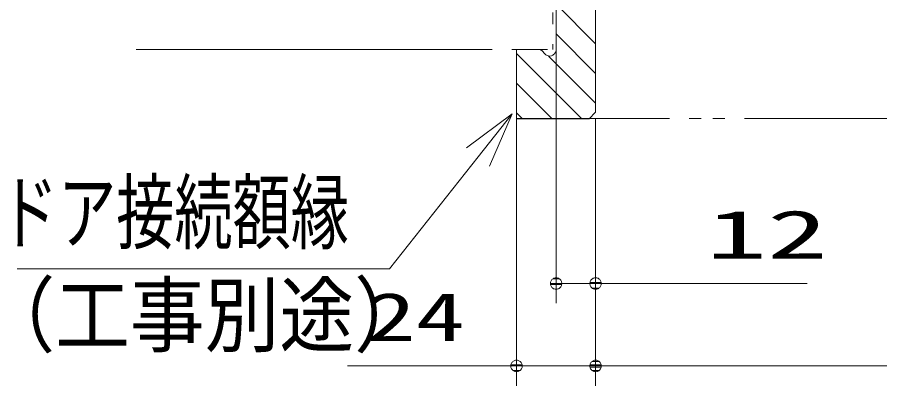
# Model space of a CAD drawing. Units: millimetres on the paper. Extents: x -305 to 305, y -152 to 152.
# Drawn here: x -76.89 to -33.28, y -11.52 to 7.1 of the extents above; entities that cross this region are included whole.
import ezdxf
from ezdxf.enums import TextEntityAlignment as Align

# ---------------------------------------------------------------- set-up
doc = ezdxf.new("R2010")
doc.units = ezdxf.units.MM
doc.linetypes.add('LONG_DOUBLE_CHAIN', pattern=[21.8, 18, -1, 0.6, -0.6, 0.6, -1])
doc.layers.add('0-3_0', color=7, linetype='Continuous', lineweight=9)
doc.layers.add('0-7_RV', color=7, linetype='Continuous', lineweight=9)
doc.styles.add('ＭＳ ゴシック', font='')
doc.styles.get('ＭＳ ゴシック').set_extended_font_data('MS Gothic')

# ---------------------------------------------------------------- blocks, each defined once
blk = doc.blocks.new('_OPEN30')
at = {"layer": '0-3_0'}
blk.add_line((0, 0), (-1, 0), dxfattribs=at)
blk.add_lwpolyline([(-1, 0.2679), (0, 0), (-1, -0.2679)], dxfattribs=at)
blk = doc.blocks.new('_DOTSMALL')
at = {"layer": '0-3_0'}
for p, q in [((0.0746, 0.1), (-0.0746, 0.1)), ((0.1223, -0.0248), (-0.1223, -0.0248))]:
    blk.add_line(p, q, dxfattribs=at)
for points in [[(0.125, 0), (0.124, 0.0157), (0.1211, 0.0311), (0.1162, 0.046), (0.1095, 0.0602), (0.1011, 0.0735), (0.0911, 0.0856), (0.0797, 0.0963), (0.067, 0.1055), (0.0532, 0.1131), (0.0386, 0.1189), (0.0234, 0.1228), (0.0078, 0.1248), (-0.0078, 0.1248), (-0.0234, 0.1228), (-0.0386, 0.1189), (-0.0532, 0.1131), (-0.067, 0.1055), (-0.0797, 0.0963), (-0.0911, 0.0856), (-0.1011, 0.0735), (-0.1095, 0.0602), (-0.1162, 0.046), (-0.1211, 0.0311), (-0.124, 0.0157), (-0.125, 0), (0, 0)], [(-0.125, 0), (-0.124, -0.0157), (-0.1211, -0.0311), (-0.1162, -0.046), (-0.1095, -0.0602), (-0.1011, -0.0735), (-0.0911, -0.0856), (-0.0797, -0.0963), (-0.067, -0.1055), (-0.0532, -0.1131), (-0.0386, -0.1189), (-0.0234, -0.1228), (-0.0078, -0.1248), (0.0078, -0.1248), (0.0234, -0.1228), (0.0386, -0.1189), (0.0532, -0.1131), (0.067, -0.1055), (0.0797, -0.0963), (0.0911, -0.0856), (0.1011, -0.0735), (0.1095, -0.0602), (0.1162, -0.046), (0.1211, -0.0311), (0.124, -0.0157), (0.125, 0), (0, 0)]]:
    blk.add_lwpolyline(points, close=True, dxfattribs=at)

msp = doc.modelspace()

# ---------------------------------------------------------------- linework, layer by layer
at = {"layer": '0-7_RV', "linetype": 'LONG_DOUBLE_CHAIN'}
for p, q in [((-49.815, 27.545), (-49.815, 5.473)), ((-70.888, 5.473), (-49.815, 5.473)), ((-0.32, 1.978), (-51.648, 1.978))]:
    msp.add_line(p, q, dxfattribs=at)
at = {"layer": '0-7_RV'}
for p, q in [((-49.649, 5.473), (-49.649, 24.879)), ((-47.65, 2.308), (-47.65, 24.879)), ((-47.648, 5.754), (-49.65, 7.757)), ((-47.648, 4.257), (-49.65, 6.258)), ((-48.367, 1.979), (-51.652, 5.264)), ((-51.648, 1.974), (-51.648, 5.473)), ((-51.648, 5.473), (-50.56, 5.473)), ((-49.649, 5.473), (-49.649, -7.355)), ((-47.648, 2.759), (-50.029, 5.14)), ((-49.865, 1.979), (-51.652, 3.767)), ((-51.362, 1.979), (-51.652, 2.268)), ((-47.984, 1.974), (-47.65, 2.308)), ((-51.648, 1.974), (-51.648, -11.522)), ((-47.984, 1.974), (-51.648, 1.974)), ((-47.65, 1.978), (-47.65, -11.522)), ((-47.65, 1.978), (-47.65, -11.522)), ((-47.65, 1.978), (-47.65, -7.355)), ((-47.65, -6.355), (-49.649, -6.355)), ((-47.65, -6.355), (-36.946, -6.355)), ((-51.648, -10.522), (-60.201, -10.522)), ((-47.65, -10.522), (-51.648, -10.522)), ((-49.328, -10.522), (-47.008, -10.522)), ((10.905, -10.522), (-47.65, -10.522))]:
    msp.add_line(p, q, dxfattribs=at)
for points in [[(-50.271, 5.306), (-50.299, 5.348), (-50.333, 5.384), (-50.372, 5.415), (-50.414, 5.44), (-50.46, 5.458), (-50.509, 5.469), (-50.56, 5.473)], [(-50.271, 5.306), (-50.225, 5.245), (-50.168, 5.196), (-50.103, 5.162), (-50.033, 5.144), (-49.96, 5.141), (-49.886, 5.154), (-49.816, 5.185)], [(-49.816, 5.185), (-49.774, 5.213), (-49.737, 5.247), (-49.706, 5.285), (-49.682, 5.328), (-49.664, 5.374), (-49.652, 5.423), (-49.649, 5.473)], [(-53.596, 0.041), (-58.074, -5.619), (-76.892, -5.619)]]:
    msp.add_lwpolyline(points, dxfattribs=at)
for centre, start, end in [((-49.65, 6.258), 45, 225), ((-47.648, 5.754), 224.9854, 44.9854), ((-70.888, 5.473), 90, 270), ((-51.652, 5.264), 45, 225), ((-51.648, 5.473), 0, 180), ((-51.648, 5.473), 90, 270), ((-50.56, 5.473), 270, 90), ((-50.56, 5.473), 85.6333, 265.6333), ((-50.271, 5.306), 36.5228, 216.5228), ((-50.271, 5.306), 214.4633, 34.4633), ((-49.815, 5.473), 180, 0), ((-49.815, 5.473), 270, 90), ((-49.649, 5.473), 180, 0), ((-49.649, 5.473), 355.675, 175.675), ((-50.029, 5.14), 44.9969, 224.9969), ((-49.816, 5.185), 293.5635, 113.5635), ((-49.816, 5.185), 123.9851, 303.9851), ((-47.648, 4.257), 225, 45), ((-51.652, 3.767), 44.9836, 224.9836), ((-47.648, 2.759), 224.9969, 44.9969), ((-51.652, 2.268), 45, 225), ((-47.65, 2.308), 315.022, 135.022), ((-47.65, 2.308), 180, 0), ((-51.648, 1.978), 90, 270), ((-51.648, 1.974), 180, 0), ((-51.648, 1.974), 90, 270), ((-51.362, 1.979), 225, 45), ((-49.865, 1.979), 224.9836, 44.9836), ((-48.367, 1.979), 225, 45), ((-47.984, 1.974), 135.022, 315.022), ((-47.984, 1.974), 270, 90)]:
    msp.add_arc(centre, 0.0001, start, end, dxfattribs=at)

# ---------------------------------------------------------------- block references
for name, p, xscale, yscale, rotation in [('_OPEN30', (-51.877, 2.214), 2.77, 2.77, 51.64528), ('_DOTSMALL', (-47.65, -6.355), 2.32, 2.32, 180), ('_DOTSMALL', (-51.648, -10.522), 2.32, 2.32, 180), ('_DOTSMALL', (-47.65, -10.522), 2.32, 2.32, 180)]:
    msp.add_blockref(name, p, dxfattribs=dict(at, xscale=xscale, yscale=yscale, rotation=rotation))
at = {"layer": '0-7_RV', "xscale": 2.32, "yscale": 2.32}
for p in [(-49.649, -6.355), (-47.65, -10.522)]:
    msp.add_blockref('_DOTSMALL', p, dxfattribs=at)

# ---------------------------------------------------------------- texts
at = {"layer": '0-7_RV', "style": 'ＭＳ ゴシック'}
for s, height, width, p in [('ドア接続額縁', 3.079, 0.7, (-77.767, -5.211)), ('12', 2.441, 1.85, (-42.057, -5.825)), ('（工事別途）', 3.079, 0.9, (-78.758, -10.411)), ('24', 2.441, 1.5, (-59.237, -9.992))]:
    msp.add_text(s, height=height, dxfattribs=dict(at, width=width)).set_placement(p, align=Align.BOTTOM_LEFT)

doc.saveas('drawing.dxf')
